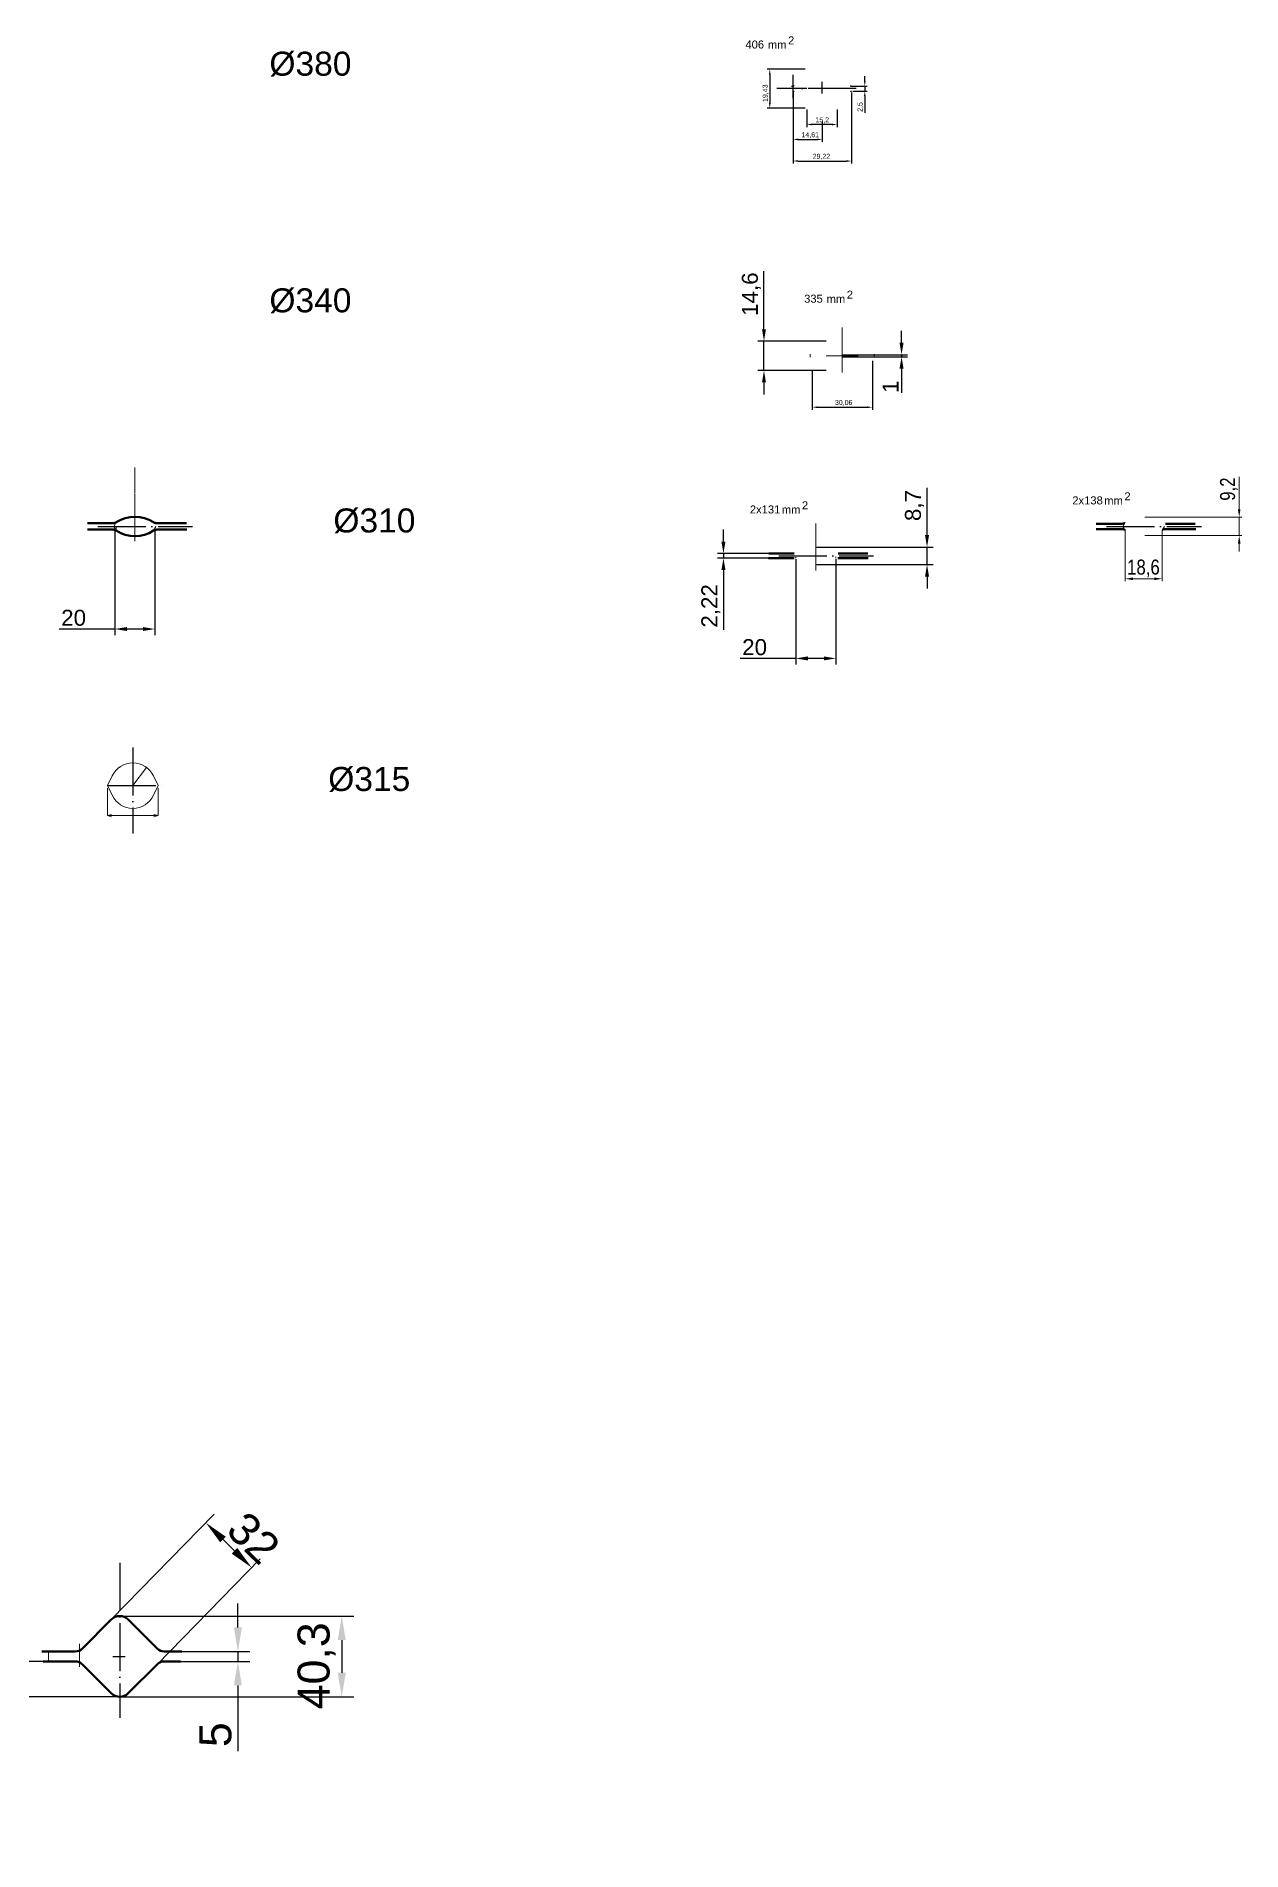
# Model space of a CAD drawing. Header units: millimetres. Extents: x 1526 to 31626, y -4643 to 9189.
# Drawn here: x 8454 to 9056, y 186 to 1092 of the extents above; entities that cross this region are included whole.
import ezdxf

# ---------------------------------------------------------------- set-up
doc = ezdxf.new("R2010")
doc.units = ezdxf.units.MM
doc.linetypes.add('ACAD_ISO04W100', pattern=[30, 24, -3, 0, -3])
for name, color, linetype, lineweight in [('контурная', 7, 'Continuous', 50), ('осевые', 1, 'ACAD_ISO04W100', 25), ('тонкая', 7, 'Continuous', 20), ('тонкий', 7, 'Continuous', 20)]:
    doc.layers.add(name, color=color, linetype=linetype, lineweight=lineweight)
doc.styles.add('s1v4', font='arial.ttf', dxfattribs={"height": 4})
doc.styles.add('s3v2.5', font='arial.ttf', dxfattribs={"width": 0.8, "height": 7.5})
doc.styles.get("Standard").update_dxf_attribs({"font": 'arial.ttf'})
doc.dimstyles.new('ISO-25', dxfattribs={"dimtxt": 2.5, "dimasz": 2.5, "dimexe": 1.25, "dimexo": 0.625, "dimtad": 1, "dimtxsty": 'Standard', "dimcen": 2.5, "dimadec": 0, "dimazin": 0, "dimtfac": 1, "dimtmove": 0, "dimatfit": 3, "dimfxl": 1, "dimarcsym": 0})
doc.dimstyles.new('s2v4', dxfattribs={"dimtxt": 8, "dimasz": 6, "dimexe": 3, "dimexo": 0, "dimgap": 1.5, "dimtad": 1, "dimtxsty": 'Standard', "dimcen": 2.5, "dimadec": 0, "dimazin": 0, "dimtfac": 1, "dimtmove": 0, "dimatfit": 3, "dimfxl": 1, "dimarcsym": 0})
doc.dimstyles.new('s3v2.5', dxfattribs={"dimtxt": 7.5, "dimasz": 4, "dimexe": 1.25, "dimexo": 0.625, "dimtad": 1, "dimtxsty": 's3v2.5', "dimcen": 1.5, "dimclrd": 6, "dimclre": 256, "dimclrt": 1, "dimadec": 0, "dimazin": 0, "dimtfac": 1, "dimtmove": 0, "dimatfit": 3, "dimfxl": 1, "dimlwd": -1, "dimlwe": -1, "dimarcsym": 0})
doc.dimstyles.new('s4v4', dxfattribs={"dimtxt": 16, "dimasz": 12, "dimexe": 6, "dimexo": 0, "dimgap": 3, "dimtad": 1, "dimtxsty": 'Standard', "dimcen": 2.5, "dimadec": 0, "dimazin": 0, "dimtfac": 1, "dimtmove": 0, "dimatfit": 3, "dimfxl": 1, "dimarcsym": 0})

# ---------------------------------------------------------------- blocks, each defined once
blk = doc.blocks.new('*D54')
at = {"layer": 'Defpoints', "color": 0, "transparency": 16777216}
for p in [(8493.07, 845.85), (8513.06, 845.85), (8493.07, 796.18)]:
    blk.add_point(p, dxfattribs=at)
at = {"layer": 'тонкий', "color": 0, "lineweight": -2, "transparency": 16777216}
for p, q in [((8493.07, 845.85), (8493.07, 793.18)), ((8513.06, 845.85), (8513.06, 793.18)), ((8493.07, 796.18), (8465.15, 796.18)), ((8507.06, 796.18), (8499.07, 796.18))]:
    blk.add_line(p, q, dxfattribs=at)
at = {"layer": 'тонкий', "color": 0, "transparency": 16777216}
for points in [[(8499.07, 797.18), (8499.07, 795.18), (8493.07, 796.18)], [(8507.06, 797.18), (8507.06, 795.18), (8513.06, 796.18)]]:
    blk.add_solid(points, dxfattribs=at)
at = {"layer": 'тонкий', "color": 0, "transparency": 16777216, "insert": (8472.44, 801.76), "char_height": 8, "attachment_point": 5}
blk.add_mtext('20', dxfattribs=at)
blk = doc.blocks.new('_Open30')
at = {"color": 0, "linetype": 'ByBlock', "lineweight": -2}
for p, q in [((-1, 0.27), (0, 0)), ((0, 0), (-1, -0.27)), ((0, 0), (-1, 0))]:
    blk.add_line(p, q, dxfattribs=at)
blk = doc.blocks.new('*D502')
at = {"layer": 'Defpoints', "color": 0, "transparency": 16777216}
for p in [(8833.38, 831.17), (8853.37, 831.17), (8833.38, 781.5)]:
    blk.add_point(p, dxfattribs=at)
at = {"layer": 'тонкий', "color": 0, "lineweight": -2, "transparency": 16777216}
for p, q in [((8833.38, 831.17), (8833.38, 778.5)), ((8853.37, 831.17), (8853.37, 778.5)), ((8833.38, 781.5), (8805.47, 781.5)), ((8847.37, 781.5), (8839.38, 781.5))]:
    blk.add_line(p, q, dxfattribs=at)
at = {"layer": 'тонкий', "color": 0, "transparency": 16777216}
for points in [[(8839.38, 782.5), (8839.38, 780.5), (8833.38, 781.5)], [(8847.37, 782.5), (8847.37, 780.5), (8853.37, 781.5)]]:
    blk.add_solid(points, dxfattribs=at)
at = {"layer": 'тонкий', "color": 0, "transparency": 16777216, "insert": (8812.75, 787.08), "char_height": 8, "attachment_point": 5}
blk.add_mtext('20', dxfattribs=at)
blk = doc.blocks.new('*D503')
at = {"layer": 'Defpoints', "color": 0, "transparency": 16777216}
for p in [(8843.38, 837.12), (8898.91, 837.12), (8843.38, 828.42)]:
    blk.add_point(p, dxfattribs=at)
at = {"layer": 'тонкая', "color": 0, "lineweight": -2, "transparency": 16777216}
for p, q in [((8898.91, 843.12), (8898.91, 866.69)), ((8843.38, 837.12), (8901.91, 837.12)), ((8898.91, 828.42), (8898.91, 837.12)), ((8843.38, 828.42), (8901.91, 828.42)), ((8898.91, 822.42), (8898.91, 816.42))]:
    blk.add_line(p, q, dxfattribs=at)
at = {"layer": 'тонкая', "color": 0, "transparency": 16777216}
for points in [[(8897.91, 843.12), (8899.91, 843.12), (8898.91, 837.12)], [(8897.91, 822.42), (8899.91, 822.42), (8898.91, 828.42)]]:
    blk.add_solid(points, dxfattribs=at)
at = {"layer": 'тонкая', "color": 0, "transparency": 16777216, "insert": (8892.6, 857.91), "char_height": 8, "attachment_point": 5, "rotation": 90}
blk.add_mtext('8,7', dxfattribs=at)
blk = doc.blocks.new('*D504')
at = {"color": 0, "lineweight": -2, "transparency": 16777216}
for p, q in [((8841.53, 925.09), (8841.53, 905.78)), ((8871.6, 930.14), (8871.6, 905.78)), ((8844.03, 907.03), (8869.1, 907.03))]:
    blk.add_line(p, q, dxfattribs=at)
at = {"color": 0, "transparency": 16777216}
for points in [[(8844.03, 907.44), (8844.03, 906.61), (8841.53, 907.03)], [(8869.1, 907.44), (8869.1, 906.61), (8871.6, 907.03)]]:
    blk.add_solid(points, dxfattribs=at)
at = {"layer": 'Defpoints', "color": 0, "transparency": 16777216}
for p in [(8841.53, 925.71), (8871.6, 930.77), (8871.6, 907.03)]:
    blk.add_point(p, dxfattribs=at)
at = {"color": 0, "lineweight": 15, "transparency": 16777216, "insert": (8857.27, 909.16), "char_height": 2.5, "attachment_point": 5}
blk.add_mtext('30,06', dxfattribs=at)
blk = doc.blocks.new('*D513')
at = {"layer": 'Defpoints', "color": 0, "transparency": 16777216}
for p in [(8817.43, 940.03), (8848.57, 940.03), (8848.57, 925.43)]:
    blk.add_point(p, dxfattribs=at)
at = {"layer": 'тонкая', "color": 0, "lineweight": -2, "transparency": 16777216}
for p, q in [((8817.43, 946.03), (8817.43, 975.05)), ((8848.57, 940.03), (8814.43, 940.03)), ((8817.43, 925.43), (8817.43, 940.03)), ((8848.57, 925.43), (8814.43, 925.43)), ((8817.43, 919.43), (8817.43, 913.43))]:
    blk.add_line(p, q, dxfattribs=at)
at = {"layer": 'тонкая', "color": 0, "transparency": 16777216}
for points in [[(8816.43, 946.03), (8818.43, 946.03), (8817.43, 940.03)], [(8816.43, 919.43), (8818.43, 919.43), (8817.43, 925.43)]]:
    blk.add_solid(points, dxfattribs=at)
at = {"layer": 'тонкая', "color": 0, "transparency": 16777216, "insert": (8811.12, 963.54), "char_height": 8, "attachment_point": 5, "rotation": 90}
blk.add_mtext('14,6', dxfattribs=at)
blk = doc.blocks.new('*D514')
at = {"layer": 'Defpoints', "color": 0, "transparency": 16777216}
for p in [(8856.54, 933.23), (8856.57, 932.23), (8886.18, 932.23)]:
    blk.add_point(p, dxfattribs=at)
at = {"layer": 'тонкая', "color": 0, "lineweight": -2, "transparency": 16777216}
for p, q in [((8886.18, 939.23), (8886.18, 945.23)), ((8856.54, 933.23), (8889.18, 933.23)), ((8856.57, 932.23), (8889.18, 932.23)), ((8886.18, 933.23), (8886.18, 932.23)), ((8886.18, 926.23), (8886.18, 914.28))]:
    blk.add_line(p, q, dxfattribs=at)
at = {"layer": 'тонкая', "color": 0, "transparency": 16777216}
for points in [[(8885.18, 939.23), (8887.18, 939.23), (8886.18, 933.23)], [(8885.18, 926.23), (8887.18, 926.23), (8886.18, 932.23)]]:
    blk.add_solid(points, dxfattribs=at)
at = {"layer": 'тонкая', "color": 0, "transparency": 16777216, "insert": (8880.67, 917.26), "char_height": 8, "attachment_point": 5, "rotation": 90}
blk.add_mtext('1', dxfattribs=at)
blk = doc.blocks.new('*D515')
at = {"layer": 'Defpoints', "color": 0, "transparency": 16777216}
for p in [(8797.18, 831.67), (8819.82, 833.89), (8819.82, 831.67)]:
    blk.add_point(p, dxfattribs=at)
at = {"layer": 'тонкая', "color": 0, "lineweight": -2, "transparency": 16777216}
for p, q in [((8797.18, 839.89), (8797.18, 845.89)), ((8819.82, 833.89), (8794.18, 833.89)), ((8819.82, 831.67), (8794.18, 831.67)), ((8797.18, 833.89), (8797.18, 831.67)), ((8797.18, 825.67), (8797.18, 795.83))]:
    blk.add_line(p, q, dxfattribs=at)
at = {"layer": 'тонкая', "color": 0, "transparency": 16777216}
for points in [[(8796.18, 839.89), (8798.18, 839.89), (8797.18, 833.89)], [(8796.18, 825.67), (8798.18, 825.67), (8797.18, 831.67)]]:
    blk.add_solid(points, dxfattribs=at)
at = {"layer": 'тонкая', "color": 0, "transparency": 16777216, "insert": (8790.87, 807.75), "char_height": 8, "attachment_point": 5, "rotation": 90}
blk.add_mtext('2,22', dxfattribs=at)
blk = doc.blocks.new('*D516')
at = {"color": 0, "lineweight": -2, "transparency": 16777216}
for p, q in [((8831.94, 1064.37), (8831.94, 1028.82)), ((8861.16, 1064.37), (8861.16, 1028.82)), ((8834.44, 1030.07), (8858.66, 1030.07))]:
    blk.add_line(p, q, dxfattribs=at)
at = {"color": 0, "transparency": 16777216}
for points in [[(8834.44, 1030.48), (8834.44, 1029.65), (8831.94, 1030.07)], [(8858.66, 1030.48), (8858.66, 1029.65), (8861.16, 1030.07)]]:
    blk.add_solid(points, dxfattribs=at)
at = {"layer": 'Defpoints', "color": 0, "transparency": 16777216}
for p in [(8831.94, 1064.99), (8861.16, 1064.99), (8861.16, 1030.07)]:
    blk.add_point(p, dxfattribs=at)
at = {"color": 0, "transparency": 16777216, "insert": (8846.15, 1032.19), "char_height": 2.5, "attachment_point": 5}
blk.add_mtext('29,22', dxfattribs=at)
blk = doc.blocks.new('*D505')
at = {"color": 0, "lineweight": -2, "transparency": 16777216}
for p, q in [((8831.94, 1049.77), (8831.94, 1039.6)), ((8846.55, 1049.77), (8846.55, 1039.6)), ((8834.44, 1040.85), (8844.05, 1040.85))]:
    blk.add_line(p, q, dxfattribs=at)
at = {"color": 0, "transparency": 16777216}
for points in [[(8834.44, 1041.27), (8834.44, 1040.44), (8831.94, 1040.85)], [(8844.05, 1041.27), (8844.05, 1040.44), (8846.55, 1040.85)]]:
    blk.add_solid(points, dxfattribs=at)
at = {"layer": 'Defpoints', "color": 0, "transparency": 16777216}
for p in [(8831.94, 1050.39), (8846.55, 1050.39), (8846.55, 1040.85)]:
    blk.add_point(p, dxfattribs=at)
at = {"color": 0, "transparency": 16777216, "insert": (8840.54, 1042.98), "char_height": 2.5, "attachment_point": 5}
blk.add_mtext('14,61', dxfattribs=at)
blk = doc.blocks.new('*D506')
at = {"color": 0, "lineweight": -2, "transparency": 16777216}
for p, q in [((8838.07, 1075.93), (8819.09, 1075.93)), ((8820.34, 1073.43), (8820.34, 1059)), ((8838.02, 1056.5), (8819.09, 1056.5))]:
    blk.add_line(p, q, dxfattribs=at)
at = {"color": 0, "transparency": 16777216}
for points in [[(8819.92, 1073.43), (8820.75, 1073.43), (8820.34, 1075.93)], [(8819.92, 1059), (8820.75, 1059), (8820.34, 1056.5)]]:
    blk.add_solid(points, dxfattribs=at)
at = {"layer": 'Defpoints', "color": 0, "transparency": 16777216}
for p in [(8838.69, 1075.93), (8820.34, 1056.5), (8838.65, 1056.5)]:
    blk.add_point(p, dxfattribs=at)
at = {"color": 0, "transparency": 16777216, "insert": (8818.21, 1063.97), "char_height": 2.5, "attachment_point": 5, "rotation": 90}
blk.add_mtext('19,43', dxfattribs=at)
blk = doc.blocks.new('*D507')
at = {"color": 0, "lineweight": -2, "transparency": 16777216}
for p, q in [((8838.8, 1055.88), (8838.8, 1047.06)), ((8854, 1055.88), (8854, 1047.06)), ((8851.5, 1048.31), (8841.3, 1048.31))]:
    blk.add_line(p, q, dxfattribs=at)
at = {"color": 0, "transparency": 16777216}
for points in [[(8841.3, 1048.73), (8841.3, 1047.9), (8838.8, 1048.31)], [(8851.5, 1048.73), (8851.5, 1047.9), (8854, 1048.31)]]:
    blk.add_solid(points, dxfattribs=at)
at = {"layer": 'Defpoints', "color": 0, "transparency": 16777216}
for p in [(8838.8, 1056.5), (8854, 1056.5), (8838.8, 1048.31)]:
    blk.add_point(p, dxfattribs=at)
at = {"color": 0, "transparency": 16777216, "insert": (8846.55, 1050.44), "char_height": 2.5, "attachment_point": 5}
blk.add_mtext('15,2', dxfattribs=at)
blk = doc.blocks.new('*D517')
at = {"color": 0, "lineweight": -2, "transparency": 16777216}
for p, q in [((8867.81, 1069.99), (8867.81, 1072.49)), ((8861.78, 1064.99), (8869.06, 1064.99)), ((8861.79, 1067.49), (8869.06, 1067.49)), ((8867.81, 1067.49), (8867.81, 1064.99)), ((8867.81, 1062.49), (8867.81, 1054.13))]:
    blk.add_line(p, q, dxfattribs=at)
at = {"color": 0, "transparency": 16777216}
for points in [[(8867.39, 1069.99), (8868.22, 1069.99), (8867.81, 1067.49)], [(8867.39, 1062.49), (8868.22, 1062.49), (8867.81, 1064.99)]]:
    blk.add_solid(points, dxfattribs=at)
at = {"layer": 'Defpoints', "color": 0, "transparency": 16777216}
for p in [(8861.16, 1067.49), (8861.16, 1064.99), (8867.81, 1064.99)]:
    blk.add_point(p, dxfattribs=at)
at = {"color": 0, "lineweight": 15, "transparency": 16777216, "insert": (8865.68, 1057.06), "char_height": 2.5, "attachment_point": 5, "rotation": 90}
blk.add_mtext('2,5', dxfattribs=at)
blk = doc.blocks.new('*D521')
at = {"layer": 'Defpoints', "color": 0, "transparency": 16777216}
for p in [(8997.85, 846.72), (9016.45, 845.85), (8997.85, 821.3)]:
    blk.add_point(p, dxfattribs=at)
at = {"layer": 'тонкая', "transparency": 16777216}
for p, q in [((8997.85, 846.1), (8997.85, 820.05)), ((9016.45, 845.22), (9016.45, 820.05))]:
    blk.add_line(p, q, dxfattribs=at)
at = {"layer": 'тонкая', "color": 6, "transparency": 16777216}
blk.add_line((9012.45, 821.3), (9001.85, 821.3), dxfattribs=at)
for points in [[(9001.85, 821.96), (9001.85, 820.63), (8997.85, 821.3)], [(9012.45, 821.96), (9012.45, 820.63), (9016.45, 821.3)]]:
    blk.add_solid(points, dxfattribs=at)
at = {"layer": 'тонкая', "color": 1, "transparency": 16777216, "insert": (9007.06, 826.43), "char_height": 7.5, "attachment_point": 5, "style": 's3v2.5'}
blk.add_mtext('18,6', dxfattribs=at)
blk = doc.blocks.new('*D522')
at = {"layer": 'Defpoints', "color": 0, "transparency": 16777216}
for p in [(9007.15, 852.05), (9054.91, 852.05), (9007.15, 842.85)]:
    blk.add_point(p, dxfattribs=at)
at = {"layer": 'тонкая', "color": 6, "transparency": 16777216}
for p, q in [((9054.91, 856.05), (9054.91, 872.16)), ((9054.91, 842.85), (9054.91, 852.05)), ((9054.91, 838.85), (9054.91, 834.85))]:
    blk.add_line(p, q, dxfattribs=at)
at = {"layer": 'тонкая', "transparency": 16777216}
for p, q in [((9007.78, 852.05), (9056.16, 852.05)), ((9007.78, 842.85), (9056.16, 842.85))]:
    blk.add_line(p, q, dxfattribs=at)
at = {"layer": 'тонкая', "color": 6, "transparency": 16777216}
for points in [[(9054.25, 856.05), (9055.58, 856.05), (9054.91, 852.05)], [(9054.25, 838.85), (9055.58, 838.85), (9054.91, 842.85)]]:
    blk.add_solid(points, dxfattribs=at)
at = {"layer": 'тонкая', "color": 1, "transparency": 16777216, "insert": (9049.78, 866.1), "char_height": 7.5, "attachment_point": 5, "rotation": 90, "style": 's3v2.5'}
blk.add_mtext('9,2', dxfattribs=at)
blk = doc.blocks.new('*D627')
at = {"layer": 'Defpoints', "color": 0, "transparency": 16777216}
for p in [(8523.42, 285.23), (8554.52, 285.23), (8523.42, 280.23)]:
    blk.add_point(p, dxfattribs=at)
at = {"layer": 'тонкая', "color": 0, "lineweight": -2, "transparency": 16777216}
for p, q in [((8554.52, 297.23), (8554.52, 309.23)), ((8523.42, 285.23), (8560.52, 285.23)), ((8554.52, 285.23), (8554.52, 280.23)), ((8523.42, 280.23), (8560.52, 280.23)), ((8554.52, 268.23), (8554.52, 235.33))]:
    blk.add_line(p, q, dxfattribs=at)
at = {"layer": 'тонкая', "color": 0, "transparency": 16777216}
for points in [[(8552.52, 297.23), (8556.52, 297.23), (8554.52, 285.23)], [(8552.52, 268.23), (8556.52, 268.23), (8554.52, 280.23)]]:
    blk.add_solid(points, dxfattribs=at)
at = {"layer": 'тонкая', "color": 0, "transparency": 16777216, "insert": (8543.38, 243.63), "char_height": 16, "attachment_point": 5, "rotation": 90}
blk.add_mtext('5', dxfattribs=at)
blk = doc.blocks.new('*D626')
at = {"layer": 'Defpoints', "color": 0, "transparency": 16777216}
for p in [(8495.5, 302.9), (8495.5, 262.59), (8606.44, 262.59)]:
    blk.add_point(p, dxfattribs=at)
at = {"layer": 'тонкая', "color": 0, "lineweight": -2, "transparency": 16777216}
for p, q in [((8495.5, 302.9), (8612.44, 302.9)), ((8606.44, 290.9), (8606.44, 274.59)), ((8495.5, 262.59), (8612.44, 262.59))]:
    blk.add_line(p, q, dxfattribs=at)
at = {"layer": 'тонкая', "color": 0, "transparency": 16777216}
for points in [[(8604.44, 290.9), (8608.44, 290.9), (8606.44, 302.9)], [(8604.44, 274.59), (8608.44, 274.59), (8606.44, 262.59)]]:
    blk.add_solid(points, dxfattribs=at)
at = {"layer": 'тонкая', "color": 0, "transparency": 16777216, "insert": (8593.83, 278.04), "char_height": 16, "attachment_point": 5, "rotation": 90}
blk.add_mtext('40,3', dxfattribs=at)
blk = doc.blocks.new('*D628')
at = {"layer": 'Defpoints', "color": 0, "transparency": 16777216}
for p in [(8538.51, 349.51), (8491.26, 301.14), (8514.16, 278.76)]:
    blk.add_point(p, dxfattribs=at)
at = {"layer": 'тонкая', "color": 0, "lineweight": -2, "transparency": 16777216}
for p, q in [((8491.26, 301.14), (8542.71, 353.81)), ((8552.84, 335.53), (8547.1, 341.13)), ((8514.16, 278.76), (8565.61, 331.43))]:
    blk.add_line(p, q, dxfattribs=at)
at = {"layer": 'тонкая', "color": 0, "transparency": 16777216}
for points in [[(8548.5, 342.56), (8545.7, 339.7), (8538.51, 349.51)], [(8554.23, 336.96), (8551.44, 334.09), (8561.42, 327.14)]]:
    blk.add_solid(points, dxfattribs=at)
at = {"layer": 'тонкая', "color": 0, "transparency": 16777216, "insert": (8562.33, 341.88), "char_height": 16, "attachment_point": 5, "rotation": 315.67117}
blk.add_mtext('32', dxfattribs=at)
blk = doc.blocks.new('*D629')
at = {"layer": 'Defpoints', "color": 0, "transparency": 16777216}
for p in [(8401.57, 280.23), (8457.21, 280.23), (8495.5, 262.59)]:
    blk.add_point(p, dxfattribs=at)
at = {"layer": 'тонкая', "color": 0, "lineweight": -2, "transparency": 16777216}
for p, q in [((8401.57, 292.23), (8401.57, 304.23)), ((8457.21, 280.23), (8395.57, 280.23)), ((8401.57, 280.23), (8401.57, 262.59)), ((8495.5, 262.59), (8395.57, 262.59)), ((8401.57, 250.59), (8401.57, 185.64))]:
    blk.add_line(p, q, dxfattribs=at)
at = {"layer": 'тонкая', "color": 0, "transparency": 16777216}
for points in [[(8399.57, 292.23), (8403.57, 292.23), (8401.57, 280.23)], [(8399.57, 250.59), (8403.57, 250.59), (8401.57, 262.59)]]:
    blk.add_solid(points, dxfattribs=at)
at = {"layer": 'тонкая', "color": 0, "transparency": 16777216, "insert": (8388.95, 208.66), "char_height": 16, "attachment_point": 5, "rotation": 90}
blk.add_mtext('17,6', dxfattribs=at)

msp = doc.modelspace()

# ---------------------------------------------------------------- linework, layer by layer
for p, q in [((8831.94328, 1061.53406), (8831.94328, 1073.1964)), ((8838.83622, 1066.2401), (8823.83622, 1066.2401)), ((8838.83622, 1066.2401), (8823.83622, 1066.2401)), ((8838.83622, 1066.2401), (8825.08622, 1066.2401)), ((8831.13622, 1067.4901), (8831.94328, 1067.4901)), ((8846.55328, 1063.82702), (8846.55328, 1069.71744)), ((8860.73837, 1067.4901), (8867.35982, 1067.4901))]:
    msp.add_line(p, q)
at = {"lineweight": 15}
for p, q in [((8856.56594, 924.44541), (8856.56594, 946.81779)), ((8848.56594, 932.72875), (8864.56594, 932.72875)), ((8502.03262, 717.94246), (8502.03262, 737.0409)), ((8491.70072, 722.76031), (8489.45412, 717.94246)), ((8491.70072, 713.12461), (8489.45412, 717.94246)), ((8512.36453, 722.76031), (8514.61113, 717.94246)), ((8512.36453, 713.12461), (8514.61113, 717.94246))]:
    msp.add_line(p, q, dxfattribs=at)
at = {"lineweight": 5}
for p, q in [((8502.03262, 717.94246), (8508.94367, 727.00874)), ((8491.45412, 702.93433), (8512.61113, 702.93433))]:
    msp.add_line(p, q, dxfattribs=at)
at = {"color": 251, "lineweight": 5}
for p, q in [((8489.45412, 716.69246), (8489.45412, 702.93433)), ((8514.61113, 716.69246), (8514.61113, 702.93433))]:
    msp.add_line(p, q, dxfattribs=at)
for centre, start, end in [((8831.94091, 1064.38558), 23.49038503, 89.77454265), ((8831.94536, 1068.0946), 270.22545735, 336.50961497), ((8861.16171, 1064.38558), 90.22545735, 156.50961497), ((8861.16616, 1068.0946), 203.49038503, 269.77454265)]:
    msp.add_arc(centre, 0.60452, start, end)
at = {"lineweight": 15}
for start, end in [(25, 155), (205, 335)]:
    msp.add_arc((8502.03262, 717.94246), 11.4, start, end, dxfattribs=at)
at = {"layer": 'контурная'}
for p, q in [((8479.36982, 849.04583), (8492.13651, 849.04583)), ((8479.36982, 845.84583), (8492.13651, 845.84583)), ((8513.994, 849.04583), (8528.82512, 849.04583)), ((8513.994, 845.84583), (8529.07912, 845.84583)), ((8983.45768, 848.79583), (8996.22438, 848.79583)), ((8983.45768, 846.09583), (8996.22438, 846.09583)), ((9018.08187, 848.79583), (9032.91298, 848.79583)), ((9018.08187, 846.09583), (9033.16698, 846.09583)), ((8819.71555, 831.66741), (8832.48224, 831.66741)), ((8819.81975, 833.8878), (8832.58644, 833.8878)), ((8854.33973, 831.66741), (8869.42485, 831.66741)), ((8854.44394, 833.8878), (8869.27505, 833.8878)), ((8476.81217, 286.69259), (8491.25837, 301.1388)), ((8514.18985, 286.69259), (8499.74365, 301.1388)), ((8473.27663, 285.22813), (8456.60548, 285.22813)), ((8517.72539, 285.22813), (8526.4665, 285.22813)), ((8473.30253, 280.22813), (8457.21446, 280.22813)), ((8491.25837, 264.34336), (8476.83807, 278.76366)), ((8499.74365, 264.34336), (8514.16395, 278.76366)), ((8517.69949, 280.22813), (8525.85752, 280.22813))]:
    msp.add_line(p, q, dxfattribs=at)
for centre, radius, start, end in [((8492.13651, 852.04583), 3, 270, 303.12294021), ((8492.13651, 842.84583), 3, 56.87705979, 90), ((8503.06526, 835.29583), 17, 56.87705979, 123.12294021), ((8503.06526, 859.59583), 17, 236.87705979, 303.12294021), ((8513.994, 852.04583), 3, 236.87705979, 270), ((8513.994, 842.84583), 3, 90, 123.12294021), ((8996.22438, 851.79583), 3, 270, 298.34668555), ((8996.22438, 843.09583), 3, 61.65331445, 90), ((9018.08187, 843.09583), 3, 90, 118.34668555), ((8495.50101, 296.89616), 6, 45, 135), ((8473.27663, 290.22813), 5, 270, 315), ((8517.72539, 290.22813), 5, 225, 270), ((8473.30253, 275.22813), 5, 45, 90), ((8517.69949, 275.22813), 5, 90, 135), ((8495.50101, 268.586), 6, 225, 315)]:
    msp.add_arc(centre, radius, start, end, dxfattribs=at)
at = {"layer": 'осевые'}
for p, q in [((8863.5535, 1066.2401), (8832.78622, 1066.2401)), ((8484.52082, 847.44583), (8531.92283, 847.44583)), ((8988.60869, 847.44583), (9036.0107, 847.44583)), ((8824.83325, 832.76852), (8872.23527, 832.76852)), ((8502.03262, 737.0409), (8502.03262, 693.95622)), ((8489.45412, 717.94246), (8518.53926, 717.94246)), ((8495.50101, 329.4604), (8495.50101, 252.00193)), ((8492.11238, 282.72813), (8498.28096, 282.72813))]:
    msp.add_line(p, q, dxfattribs=at)
at = {"layer": 'тонкая'}
for p, q in [((8840.59305, 933.48827), (8840.59305, 931.96924)), ((8872.53883, 933.48827), (8872.53883, 931.96924)), ((8459.92358, 285.22813), (8459.92358, 280.22813)), ((8473.27663, 285.22813), (8475.3477, 285.22813)), ((8475.3477, 277.60312), (8475.3477, 289.11095)), ((8475.3477, 285.22813), (8476.81217, 286.69259)), ((8515.65432, 285.22813), (8514.18985, 286.69259)), ((8517.72539, 285.22813), (8515.65432, 285.22813)), ((8473.27663, 280.22813), (8475.3477, 280.22813)), ((8475.3477, 280.22813), (8476.81217, 278.76366)), ((8515.65432, 280.22813), (8514.18985, 278.76366)), ((8517.72539, 280.22813), (8515.65432, 280.22813))]:
    msp.add_line(p, q, dxfattribs=at)
at = {"layer": 'тонкий'}
for p, q in [((8503.06526, 876.84875), (8503.06526, 863.92557)), ((8503.06526, 863.57557), (8503.06526, 840.09608)), ((8492.58835, 847.44583), (8493.77582, 849.53333)), ((8493.77582, 845.35833), (8492.58835, 847.44583)), ((8493.06838, 845.84583), (8493.06838, 846.29552)), ((8493.77582, 845.35833), (8493.77582, 847.44583)), ((8512.35469, 845.35833), (8513.54216, 847.44583)), ((8513.06213, 845.84583), (8513.06213, 846.43189)), ((8843.37769, 848.89826), (8843.37769, 825.41877)), ((8996.67621, 847.44583), (8997.86369, 849.53333)), ((8997.86369, 845.35833), (8996.67621, 847.44583)), ((8997.15625, 846.09583), (8997.15625, 846.54552)), ((9016.44256, 845.35833), (9017.63003, 847.44583)), ((9017.15, 846.09583), (9017.15, 846.68189)), ((8833.38081, 831.66852), (8833.38081, 832.11822)), ((8853.37456, 831.66852), (8853.37456, 832.25458))]:
    msp.add_line(p, q, dxfattribs=at)

# ---------------------------------------------------------------- block references
at = {"lineweight": 5, "xscale": 2, "yscale": 2, "zscale": 2, "rotation": 180}
msp.add_blockref('_Open30', (8489.45412, 702.93433), dxfattribs=at)
at = {"lineweight": 5, "xscale": 2, "yscale": 2, "zscale": 2}
msp.add_blockref('_Open30', (8514.61113, 702.93433), dxfattribs=at)

# ---------------------------------------------------------------- texts
at = {"layer": 'тонкая', "style": 's1v4'}
for s, p in [('406', (8808.1604, 1086.29911)), ('mm', (8819.38781, 1086.19851)), ('2', (8829.45778, 1088.34306)), ('335', (8837.4993, 959.25859)), ('mm', (8848.72672, 959.15798)), ('2', (8858.79668, 961.30253)), ('2x138', (8971.51324, 858.45692)), ('mm', (8987.47303, 858.35632)), ('2', (8997.543, 860.50086)), ('2x131', (8810.36689, 853.9432)), ('mm', (8826.32668, 853.8426)), ('2', (8836.39665, 855.98715))]:
    msp.add_text(s, height=4, dxfattribs=at).set_placement(p)
at = {"layer": 'тонкий', "style": 's1v4'}
for s, p in [('%%C380', (8570.27966, 1072.71377)), ('%%C340', (8570.27966, 954.44872)), ('%%C310', (8602.24408, 844.43703)), ('%%C315', (8599.6839, 715.23708))]:
    msp.add_text(s, height=12, dxfattribs=at).set_placement(p)

# ---------------------------------------------------------------- dimensions: what is measured, and where the dimension line sits
dim = msp.add_linear_dim(base=(8820.33504, 1056.5046), p1=(8838.69256, 1075.93045), p2=(8838.64603, 1056.5046), angle=90, dimstyle='ISO-25')
dim.commit()
dim.dimension.update_dxf_attribs({"geometry": '*D506', "text_midpoint": (8820.33504, 1063.97136), "dimtype": 160})
at = {"lineweight": 15}
dim = msp.add_linear_dim(base=(8867.80716, 1064.9901), p1=(8861.16379, 1067.49009), p2=(8861.15933, 1064.9901), angle=90, dimstyle='ISO-25', dxfattribs=at)
dim.commit()
dim.dimension.update_dxf_attribs({"geometry": '*D517', "text_midpoint": (8865.67977, 1057.05865)})
for base, p1, p2, picture, middle in [((8861.15933, 1030.06559), (8831.94328, 1064.9901), (8861.15933, 1064.9901), '*D516', (8846.14982, 1030.06559)), ((8838.80157, 1048.31424), (8854.00157, 1056.5046), (8838.80157, 1056.5046), '*D507', (8846.55328, 1048.31424)), ((8846.55328, 1040.85181), (8831.94328, 1050.39036), (8846.55328, 1050.39036), '*D505', (8840.53764, 1040.85181))]:
    dim = msp.add_linear_dim(base=base, p1=p1, p2=p2, dimstyle='ISO-25')
    dim.commit()
    dim.dimension.update_dxf_attribs({"geometry": picture, "text_midpoint": middle, "dimtype": 160})
dim = msp.add_linear_dim(base=(8871.59717, 907.02827), p1=(8841.53471, 925.71239), p2=(8871.59717, 930.76614), dimstyle='ISO-25', dxfattribs=at)
dim.commit()
dim.dimension.update_dxf_attribs({"geometry": '*D504', "text_midpoint": (8857.27348, 907.02827), "dimtype": 160})
at = {"layer": 'тонкая'}
for base, p1, p2, dimstyle, picture, middle in [((8817.4266, 940.02875), (8848.56594, 925.42875), (8848.56594, 940.02875), 's2v4', '*D513', (8811.11897, 963.53967)), ((8886.18346, 932.22887), (8856.53992, 933.22906), (8856.56594, 932.22887), 's2v4', '*D514', (8880.66708, 917.25548)), ((9054.91391, 852.04583), (9007.15312, 842.84583), (9007.15312, 852.04583), 's3v2.5', '*D522', (9049.78175, 866.10193)), ((8898.9057, 837.11852), (8843.37769, 828.41852), (8843.37769, 837.11852), 's2v4', '*D503', (8892.59806, 857.90638)), ((8797.18239, 831.66741), (8819.81975, 833.8878), (8819.81975, 831.66741), 's2v4', '*D515', (8790.87475, 807.74995))]:
    dim = msp.add_linear_dim(base=base, p1=p1, p2=p2, angle=90, dimstyle=dimstyle, dxfattribs=at)
    dim.commit()
    dim.dimension.update_dxf_attribs({"geometry": picture, "text_midpoint": middle})
dim = msp.add_linear_dim(base=(8997.85312, 821.29716), p1=(9016.45312, 845.84583), p2=(8997.85312, 846.72301), dimstyle='s3v2.5', dxfattribs=at)
dim.commit()
dim.dimension.update_dxf_attribs({"geometry": '*D521', "text_midpoint": (9007.06171, 821.29716), "dimtype": 160})
for base, p1, p2, angle, picture, middle, dimtype in [((8538.51416, 349.51488), (8514.16395, 278.76366), (8491.25837, 301.1388), 135.67116991, '*D628', (8554.51771, 333.88194), 161), ((8554.51771, 285.22813), (8523.4205, 280.22813), (8523.4205, 285.22813), 90, '*D627', (8554.51771, 243.63331), 160), ((8401.56886, 280.22813), (8495.50101, 262.586), (8457.21446, 280.22813), 90, '*D629', (8401.56886, 208.66194), 160), ((8606.44133, 262.586), (8495.50101, 302.89616), (8495.50101, 262.586), 90, '*D626', (8606.44133, 278.04063), 160)]:
    dim = msp.add_linear_dim(base=base, p1=p1, p2=p2, angle=angle, dimstyle='s4v4', override={"dimdec": 1}, dxfattribs=at)
    dim.commit()
    dim.dimension.update_dxf_attribs({"geometry": picture, "text_midpoint": middle, "dimtype": dimtype})
at = {"layer": 'тонкий'}
for base, p1, p2, picture, middle in [((8493.06838, 796.17502), (8513.06213, 845.84583), (8493.06838, 845.84583), '*D54', (8472.43878, 796.17502)), ((8833.38081, 781.49771), (8853.37456, 831.16852), (8833.38081, 831.16852), '*D502', (8812.75121, 781.49771))]:
    dim = msp.add_linear_dim(base=base, p1=p1, p2=p2, dimstyle='s2v4', override={"dimdec": 0}, dxfattribs=at)
    dim.commit()
    dim.dimension.update_dxf_attribs({"geometry": picture, "text_midpoint": middle, "dimtype": 160})

doc.saveas('drawing.dxf')
